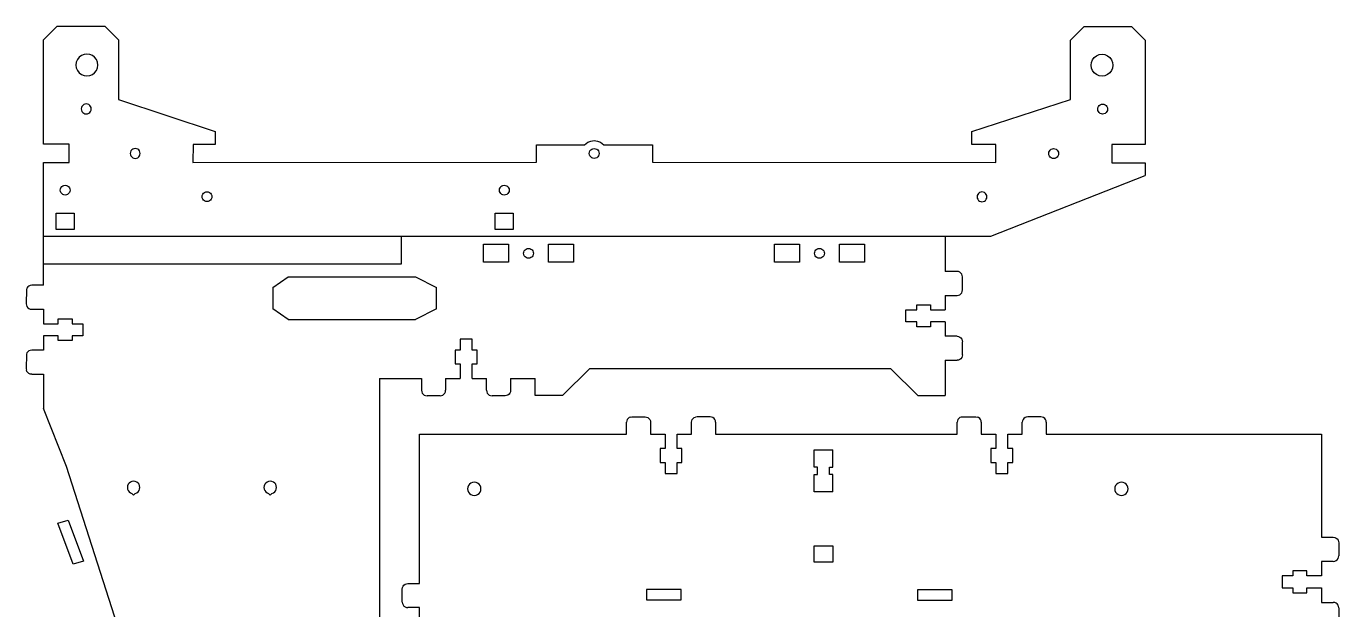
# Model space of a CAD drawing. Extents: x -232 to 655, y -130 to 416.
# Drawn here: x 175.2 to 655.5, y 202.7 to 416.4 of the extents above; entities that cross this region are included whole.
import ezdxf

# ---------------------------------------------------------------- set-up
doc = ezdxf.new("R2010")
doc.units = 0
doc.layers.add('Layer_1', color=7, linetype='CONTINUOUS')

msp = doc.modelspace()

# ---------------------------------------------------------------- linework, layer by layer
at = {"layer": 'Layer_1', "color": 5}
for points in [[(181.56095, 339.555558), (181.569699, 366.446651), (190.970267, 366.446651), (190.970267, 373.14782), (181.569699, 373.14782), (181.569699, 411.357294), (186.580865, 416.358497), (203.915095, 416.358497), (208.926289, 411.357294), (208.923467, 389.535956), (244.397869, 377.786961), (244.397812, 373.085604), (236.239445, 373.085604), (236.228721, 366.528566), (361.919125, 366.64264), (361.921947, 372.94), (379.516527, 372.940564), (380.686818, 373.866056)], [(380.686818, 373.865977), (381.825528, 374.336695), (383.047494, 374.497195), (384.26946, 374.336695), (385.40817, 373.865977), (386.56593, 372.939921), (404.347849, 372.939977), (404.347849, 366.644449), (530.047172, 366.499003), (530.047172, 373.087148), (521.18181, 373.087148), (521.18181, 377.788518), (557.339274, 389.521992), (557.339274, 411.296622), (562.350468, 416.297825), (579.684698, 416.297825), (584.695864, 411.296622), (584.695864, 373.087148), (572.473074, 373.087148), (572.473074, 366.385979), (584.695864, 366.385979), (584.695864, 361.684608)], [(511.45979, 339.512093), (511.45979, 326.58798)], [(516.32739, 326.519965), (515.809766, 326.58798), (511.45979, 326.58798)], [(516.809764, 326.320575), (516.32739, 326.519965)], [(517.223982, 326.003385), (516.809764, 326.320575)], [(517.541792, 325.589986), (517.223982, 326.003385)], [(517.741606, 325.1086), (517.541792, 325.589986)], [(517.809762, 324.591992), (517.741606, 325.1086)], [(517.741606, 319.284972), (517.809762, 319.801552), (517.809762, 324.591992)], [(175.480359, 320.509986), (175.280574, 320.0286), (175.212474, 314.721552), (175.280574, 314.204972)], [(175.798198, 320.923385), (175.480359, 320.509986)], [(176.212444, 321.240546), (175.798198, 320.923385)], [(176.69479, 321.439965), (176.212444, 321.240546)], [(177.212413, 321.507952), (176.69479, 321.439965)], [(181.562389, 321.507952), (177.212413, 321.507952)], [(511.45979, 317.805592), (515.809766, 317.805592)], [(511.45979, 317.805592), (511.45979, 312.516154)], [(515.809766, 317.805592), (516.32739, 317.873579)], [(516.32739, 317.873579), (516.809764, 318.072969)], [(516.809764, 318.072969), (517.223982, 318.390187)], [(517.223982, 318.390187), (517.541792, 318.803586)], [(517.541792, 318.803586), (517.741606, 319.284972)], [(175.280574, 314.204972), (175.480359, 313.723586)], [(175.480359, 313.723586), (175.798198, 313.310158)], [(175.798198, 313.310158), (176.212444, 312.992969)], [(176.212444, 312.992969), (176.69479, 312.793579)], [(176.69479, 312.793579), (177.212413, 312.725592), (181.562389, 312.725592)], [(181.562389, 312.725592), (181.562389, 307.436154)], [(497.109919, 308.124974), (497.109919, 312.516154)], [(497.109919, 312.516154), (501.059873, 312.516154)], [(501.059873, 312.516154), (501.059873, 314.312555)], [(501.059873, 314.312555), (506.159855, 314.312555)], [(506.159855, 314.312555), (506.159855, 312.516154)], [(506.159855, 312.516154), (511.45979, 312.516154)], [(181.562389, 307.436154), (186.862353, 307.436154)], [(186.862353, 309.232555), (191.962278, 309.232555)], [(186.862353, 307.436154), (186.862353, 309.232555)], [(191.962278, 309.232555), (191.962278, 307.436154)], [(191.962278, 307.436154), (195.912288, 307.436154)], [(195.912288, 307.436154), (195.912288, 303.044974)], [(501.059873, 308.124974), (497.109919, 308.124974)], [(501.059873, 306.328545), (501.059873, 308.124974)], [(506.159855, 308.124974), (506.159855, 306.328545)], [(511.45979, 308.124974), (506.159855, 308.124974)], [(511.45979, 308.124974), (511.45979, 302.835537)], [(186.862353, 303.044974), (181.562389, 303.044974)], [(181.562389, 303.044974), (181.562389, 297.755537)], [(186.862353, 301.248545), (186.862353, 303.044974)], [(191.962278, 303.044974), (191.962278, 301.248545)], [(195.912288, 303.044974), (191.962278, 303.044974)], [(506.159855, 306.328545), (501.059873, 306.328545)], [(515.809766, 302.835537), (511.45979, 302.835537)], [(515.809766, 302.835537), (516.32739, 302.76755)], [(516.32739, 302.76755), (516.809764, 302.56816)], [(191.962278, 301.248545), (186.862353, 301.248545)], [(333.961232, 297.795669), (332.161247, 297.795669)], [(332.161247, 297.795669), (332.161247, 292.705876)], [(338.361189, 301.737777), (333.961232, 301.737777)], [(333.961232, 301.737777), (333.961232, 297.795669)], [(338.361189, 297.795669), (338.361189, 301.737777)], [(340.161146, 297.795669), (338.361189, 297.795669)], [(340.161146, 292.705876), (340.161146, 297.795669)], [(516.809764, 302.56816), (517.223982, 302.25097)], [(517.223982, 302.25097), (517.541792, 301.837571)], [(517.541792, 301.837571), (517.741606, 301.356185)], [(517.741606, 301.356185), (517.809762, 300.839577)], [(517.809762, 296.049165), (517.809762, 300.839577)], [(175.480359, 296.757571), (175.280574, 296.276185), (175.212474, 290.969165), (175.280574, 290.452586)], [(175.798198, 297.17097), (175.480359, 296.757571)], [(176.212444, 297.48816), (175.798198, 297.17097)], [(176.69479, 297.68755), (176.212444, 297.48816)], [(177.212413, 297.755537), (176.69479, 297.68755)], [(181.562389, 297.755537), (177.212413, 297.755537)], [(511.45979, 294.053177), (515.809766, 294.053177)], [(511.45979, 294.053177), (511.45979, 281.129064)], [(516.32739, 294.121192), (515.809766, 294.053177)], [(516.809764, 294.320582), (516.32739, 294.121192)], [(517.223982, 294.6378), (516.809764, 294.320582)], [(517.541792, 295.051171), (517.223982, 294.6378)], [(517.741606, 295.532586), (517.541792, 295.051171)], [(517.809762, 296.049165), (517.741606, 295.532586)], [(175.480359, 289.971171), (175.280574, 290.452586)], [(175.798198, 289.557772), (175.480359, 289.971171)], [(176.212444, 289.240582), (175.798198, 289.557772)], [(176.69479, 289.041192), (176.212444, 289.240582)], [(177.212413, 288.973177), (176.69479, 289.041192)], [(177.212413, 288.973177), (181.562389, 288.973177)], [(181.562389, 288.973177), (181.562389, 276.049064)], [(332.161247, 292.705876), (333.961232, 292.705876)], [(333.961232, 292.705876), (333.961232, 287.416467)], [(338.361189, 287.416467), (338.361189, 292.705876)], [(338.361189, 292.705876), (340.161146, 292.705876)], [(371.40419, 281.129064), (381.404114, 291.109063)], [(381.404114, 291.109063), (491.459943, 291.109063)], [(491.459943, 291.109063), (501.459895, 281.129064), (511.45979, 281.129064)], [(304.461446, 287.416467), (319.861297, 287.416467), (319.861297, 283.075156), (319.929482, 282.558548)], [(304.461446, 287.416467), (304.461446, 171.14935)], [(328.66124, 287.416467), (333.961232, 287.416467)], [(328.66124, 287.416467), (328.66124, 283.075156)], [(338.361189, 287.416467), (343.661125, 287.416467)], [(343.661125, 283.075156), (343.661125, 287.416467)], [(352.461068, 287.416467), (361.404239, 287.416467)], [(352.461068, 287.416467), (352.461068, 283.075156)], [(361.404239, 281.129064), (361.404239, 287.416467)], [(319.929482, 282.558548), (320.129267, 282.077161)], [(320.129267, 282.077161), (320.447134, 281.663762)], [(320.447134, 281.663762), (320.861295, 281.346573)], [(320.861295, 281.346573), (321.343669, 281.147183)], [(321.343669, 281.147183), (321.861321, 281.079167)], [(326.661272, 281.079167), (321.861321, 281.079167)], [(326.661272, 281.079167), (327.178924, 281.147183)], [(327.178924, 281.147183), (327.661242, 281.346573)], [(327.661242, 281.346573), (328.075459, 281.663762)], [(328.075459, 281.663762), (328.393298, 282.077161)], [(328.393298, 282.077161), (328.593111, 282.558548)], [(328.593111, 282.558548), (328.66124, 283.075156)], [(343.661125, 283.075156), (343.729282, 282.558548)], [(343.729282, 282.558548), (343.929067, 282.077161)], [(343.929067, 282.077161), (344.246906, 281.663762)], [(344.246906, 281.663762), (344.661123, 281.346573)], [(344.661123, 281.346573), (345.143469, 281.147183)], [(345.143469, 281.147183), (345.661121, 281.079167)], [(350.978724, 281.147183), (350.4611, 281.079167), (345.661121, 281.079167)], [(351.46107, 281.346573), (350.978724, 281.147183)], [(351.875288, 281.663762), (351.46107, 281.346573)], [(352.193126, 282.077161), (351.875288, 281.663762)], [(352.392883, 282.558548), (352.193126, 282.077161)], [(352.461068, 283.075156), (352.392883, 282.558548)], [(371.40419, 281.129064), (361.404239, 281.129064)]]:
    msp.add_lwpolyline(points, dxfattribs=at)
at = {"layer": 'Layer_1', "color": 7}
for points in [[(195.396132, 398.690122), (196.363026, 398.290411), (197.400616, 398.154097), (198.438206, 398.290411), (199.405099, 398.690122), (200.235368, 399.32594), (200.872457, 400.154573), (201.272958, 401.119519), (201.409554, 402.155049), (201.272958, 403.190579), (200.872457, 404.155525), (200.235368, 404.984186), (199.405099, 405.619976), (198.438206, 406.019687), (197.400616, 406.156), (196.363026, 406.019687), (195.396132, 405.619976), (194.565863, 404.984186), (193.928746, 404.155525), (193.528244, 403.190579), (193.391649, 402.155049), (193.528244, 401.119519), (193.928746, 400.154573), (194.565863, 399.32594), (195.396132, 398.690122)], [(570.869487, 398.629472), (569.902594, 398.229761), (568.865004, 398.093448), (567.827414, 398.229761), (566.860521, 398.629472), (566.030251, 399.265291), (565.393163, 400.093924), (564.992661, 401.05887), (564.856066, 402.094399), (564.992661, 403.129929), (565.393163, 404.094875), (566.030251, 404.923536), (566.860521, 405.559326), (567.827414, 405.959038), (568.865004, 406.095348), (569.902594, 405.959038), (570.869487, 405.559326), (571.699757, 404.923536), (572.336874, 404.094875), (572.737375, 403.129929), (572.873971, 402.094399), (572.737375, 401.05887), (572.336874, 400.093924), (571.699757, 399.265291), (570.869487, 398.629472)], [(195.423564, 385.62329), (195.603791, 385.189091), (195.890473, 384.816219), (196.264107, 384.530074), (196.699209, 384.350213), (197.166117, 384.288858), (197.633026, 384.350213), (198.068128, 384.530074), (198.441762, 384.816219), (198.728443, 385.189091), (198.90867, 385.62329), (198.970138, 386.089292), (198.90867, 386.5553), (198.728443, 386.989527), (198.441762, 387.362399), (198.068128, 387.648516), (197.633026, 387.828376), (197.166117, 387.88976), (196.699209, 387.828376), (196.264107, 387.648516), (195.890473, 387.362399), (195.603791, 386.989527), (195.423564, 386.5553), (195.362096, 386.089292), (195.423564, 385.62329)], [(570.842055, 385.56264), (570.661828, 385.128441), (570.375147, 384.755569), (570.001513, 384.469424), (569.566411, 384.289564), (569.099502, 384.228209), (568.632594, 384.289564), (568.197492, 384.469424), (567.823858, 384.755569), (567.537177, 385.128441), (567.35695, 385.56264), (567.295482, 386.028645), (567.35695, 386.494651), (567.537177, 386.928878), (567.823858, 387.301747), (568.197492, 387.587867), (568.632594, 387.767727), (569.099502, 387.82911), (569.566411, 387.767727), (570.001513, 387.587867), (570.375147, 387.301747), (570.661828, 386.928878), (570.842055, 386.494651), (570.903523, 386.028645), (570.842055, 385.56264)], [(215.994403, 371.356448), (215.559301, 371.536308), (215.092393, 371.597635), (214.625484, 371.536308), (214.190382, 371.356448), (213.816748, 371.070303), (213.530067, 370.697431), (213.34984, 370.263204), (213.288372, 369.797224), (213.34984, 369.331222), (213.530067, 368.896994), (213.816748, 368.524122), (214.190382, 368.238006), (214.625484, 368.058117), (215.092393, 367.996762), (215.559301, 368.058117), (215.994403, 368.238006), (216.368037, 368.524122), (216.654719, 368.896994), (216.834946, 369.331222), (216.896414, 369.797224), (216.834946, 370.263204), (216.654719, 370.697431), (216.368037, 371.070303), (215.994403, 371.356448)], [(382.145484, 371.344482), (382.580586, 371.524342), (383.047494, 371.585669), (383.514402, 371.524342), (383.949504, 371.344482), (384.323138, 371.058337), (384.60982, 370.685465), (384.790047, 370.251235), (384.851515, 369.785261), (384.790047, 369.319255), (384.60982, 368.885028), (384.323138, 368.512156), (383.949504, 368.226039), (383.514402, 368.046151), (383.047494, 367.984796), (382.580586, 368.046151), (382.145484, 368.226039), (381.77185, 368.512156), (381.485168, 368.885028), (381.304941, 369.319255), (381.243473, 369.785261), (381.304941, 370.251235), (381.485168, 370.685465), (381.77185, 371.058337), (382.145484, 371.344482)], [(550.271216, 371.295799), (550.706318, 371.475659), (551.173227, 371.536986), (551.640135, 371.475659), (552.075237, 371.295799), (552.448871, 371.009654), (552.735552, 370.636782), (552.91578, 370.202554), (552.977248, 369.736577), (552.91578, 369.270572), (552.735552, 368.836345), (552.448871, 368.463473), (552.075237, 368.177356), (551.640135, 367.997468), (551.173227, 367.936112), (550.706318, 367.997468), (550.271216, 368.177356), (549.897582, 368.463473), (549.610901, 368.836345), (549.430674, 369.270572), (549.369206, 369.736577), (549.430674, 370.202554), (549.610901, 370.636782), (549.897582, 371.009654), (550.271216, 371.295799)], [(187.655409, 356.353063), (187.716736, 356.818928)], [(187.716736, 355.887199), (187.655409, 356.353063)], [(187.716736, 356.818928), (187.89654, 357.25307)], [(187.89654, 355.453057), (187.716736, 355.887199)], [(187.89654, 357.25307), (188.1826, 357.625857)], [(188.1826, 355.080269), (187.89654, 355.453057)], [(188.1826, 357.625857), (188.555387, 357.911915)], [(188.555387, 357.911915), (188.98953, 358.091722)], [(188.98953, 358.091722), (189.455394, 358.153077)], [(189.455394, 358.153077), (189.921258, 358.091722)], [(189.921258, 358.091722), (190.355401, 357.911915)], [(190.355401, 357.911915), (190.728188, 357.625857)], [(190.728188, 357.625857), (191.014248, 357.25307)], [(191.014248, 355.453057), (190.728188, 355.080269)], [(191.014248, 357.25307), (191.194052, 356.818928)], [(191.194052, 355.887199), (191.014248, 355.453057)], [(191.194052, 356.818928), (191.255407, 356.353063)], [(191.255407, 356.353063), (191.194052, 355.887199)], [(240.058702, 355.222114), (240.432336, 355.508231)], [(240.432336, 355.508231), (240.867438, 355.688091)], [(240.867438, 355.688091), (241.334346, 355.749418)], [(241.334346, 355.749418), (241.801283, 355.688091)], [(241.801283, 355.688091), (242.236357, 355.508231)], [(242.236357, 355.508231), (242.609991, 355.222114)], [(348.332439, 356.353063), (348.393766, 356.818928)], [(348.393766, 355.887199), (348.332439, 356.353063)], [(348.393766, 356.818928), (348.573598, 357.25307)], [(348.573598, 355.453057), (348.393766, 355.887199)], [(348.573598, 357.25307), (348.859658, 357.625857)], [(348.859658, 355.080269), (348.573598, 355.453057)], [(348.859658, 357.625857), (349.232446, 357.911915)], [(349.232446, 357.911915), (349.66656, 358.091722)], [(349.66656, 358.091722), (350.132424, 358.153077)], [(350.132424, 358.153077), (350.598317, 358.091722)], [(350.598317, 358.091722), (351.032431, 357.911915)], [(351.032431, 357.911915), (351.405218, 357.625857)], [(351.405218, 357.625857), (351.691279, 357.25307)], [(351.691279, 355.453057), (351.405218, 355.080269)], [(351.691279, 357.25307), (351.871111, 356.818928)], [(351.871111, 355.887199), (351.691279, 355.453057)], [(351.871111, 356.818928), (351.932438, 356.353063)], [(351.932438, 356.353063), (351.871111, 355.887199)], [(524.029263, 355.447582), (523.655629, 355.161465)], [(524.464336, 355.627439), (524.029263, 355.447582)], [(524.931273, 355.688769), (524.464336, 355.627439)], [(525.398182, 355.627439), (524.931273, 355.688769)], [(525.833284, 355.447582), (525.398182, 355.627439)], [(526.206918, 355.161465), (525.833284, 355.447582)], [(188.555387, 354.794209), (188.1826, 355.080269)], [(188.98953, 354.614405), (188.555387, 354.794209)], [(189.455394, 354.553078), (188.98953, 354.614405)], [(189.921258, 354.614405), (189.455394, 354.553078)], [(190.355401, 354.794209), (189.921258, 354.614405)], [(190.728188, 355.080269), (190.355401, 354.794209)], [(239.530326, 353.94901), (239.591794, 354.414987)], [(239.591794, 353.483004), (239.530326, 353.94901)], [(239.591794, 354.414987), (239.772021, 354.849242)], [(239.772021, 353.048777), (239.591794, 353.483004)], [(239.772021, 354.849242), (240.058702, 355.222114)], [(240.058702, 352.675905), (239.772021, 353.048777)], [(240.432336, 352.389788), (240.058702, 352.675905)], [(240.867438, 352.209928), (240.432336, 352.389788)], [(241.334346, 352.148545), (240.867438, 352.209928)], [(241.801283, 352.209928), (241.334346, 352.148545)], [(242.236357, 352.389788), (241.801283, 352.209928)], [(242.609991, 352.675905), (242.236357, 352.389788)], [(242.609991, 355.222114), (242.896672, 354.849242)], [(242.896672, 353.048777), (242.609991, 352.675905)], [(242.896672, 354.849242), (243.076899, 354.414987)], [(243.076899, 353.483004), (242.896672, 353.048777)], [(243.076899, 354.414987), (243.138367, 353.94901)], [(243.138367, 353.94901), (243.076899, 353.483004)], [(349.232446, 354.794209), (348.859658, 355.080269)], [(349.66656, 354.614405), (349.232446, 354.794209)], [(350.132424, 354.553078), (349.66656, 354.614405)], [(350.598317, 354.614405), (350.132424, 354.553078)], [(351.032431, 354.794209), (350.598317, 354.614405)], [(351.405218, 355.080269), (351.032431, 354.794209)], [(523.18872, 354.354337), (523.127252, 353.88836)], [(523.127252, 353.88836), (523.18872, 353.422355)], [(523.368947, 354.788593), (523.18872, 354.354337)], [(523.18872, 353.422355), (523.368947, 352.988125)], [(523.655629, 355.161465), (523.368947, 354.788593)], [(523.368947, 352.988125), (523.655629, 352.615253)], [(523.655629, 352.615253), (524.029263, 352.329139)], [(524.029263, 352.329139), (524.464336, 352.149279)], [(524.464336, 352.149279), (524.931273, 352.087895)], [(524.931273, 352.087895), (525.398182, 352.149279)], [(525.398182, 352.149279), (525.833284, 352.329139)], [(525.833284, 352.329139), (526.206918, 352.615253)], [(526.493599, 354.788593), (526.206918, 355.161465)], [(526.206918, 352.615253), (526.493599, 352.988125)], [(526.673826, 354.354337), (526.493599, 354.788593)], [(526.493599, 352.988125), (526.673826, 353.422355)], [(526.735294, 353.88836), (526.673826, 354.354337)], [(526.673826, 353.422355), (526.735294, 353.88836)], [(186.158003, 347.958665), (192.744815, 347.958665)], [(186.158003, 342.004284), (186.158003, 347.958665)], [(192.744815, 347.958665), (192.744815, 342.004284)], [(346.837931, 347.958665), (353.424744, 347.958665)], [(346.837931, 342.004284), (346.837931, 347.958665)], [(353.424744, 347.958665), (353.424744, 342.004284)], [(192.744815, 342.004284), (186.158003, 342.004284)], [(353.424744, 342.004284), (346.837931, 342.004284)], [(342.511126, 329.931298), (342.511126, 336.51811)], [(342.511126, 336.51811), (351.711062, 336.51811)], [(351.711062, 336.51811), (351.711062, 329.931298)], [(366.310954, 329.931298), (366.310954, 336.51811), (375.510919, 336.51811)], [(375.510919, 336.51811), (375.510919, 329.931298)], [(448.960296, 329.931298), (448.960296, 336.51811)], [(448.960296, 336.51811), (458.160233, 336.51811)], [(458.160233, 336.51811), (458.160233, 329.931298)], [(472.760096, 336.51811), (481.960033, 336.51811)], [(481.960033, 329.931298), (472.760096, 329.931298), (472.760096, 336.51811)], [(481.960033, 336.51811), (481.960033, 329.931298)], [(357.209316, 333.224662), (357.270699, 333.690074)], [(357.270699, 332.759305), (357.209316, 333.224662)], [(357.270699, 333.690074), (357.450672, 334.123765)], [(358.544678, 331.48781), (358.110169, 331.667472), (357.736987, 331.95325), (357.450672, 332.325643), (357.270699, 332.759305)], [(357.450672, 334.123765), (357.736987, 334.496157)], [(357.736987, 334.496157), (358.110169, 334.781907)], [(358.110169, 334.781907), (358.544678, 334.96157), (359.011022, 335.022784)], [(359.011022, 331.426567), (358.544678, 331.48781)], [(359.011022, 335.022784), (359.477338, 334.96157)], [(359.477338, 331.48781), (359.011022, 331.426567)], [(359.477338, 334.96157), (359.911848, 334.781907), (360.285002, 334.496157)], [(359.911848, 331.667472), (359.477338, 331.48781)], [(360.285002, 331.95325), (359.911848, 331.667472)], [(360.285002, 334.496157), (360.571316, 334.123765), (360.751346, 333.690074)], [(360.571316, 332.325643), (360.285002, 331.95325)], [(360.751346, 332.759305), (360.571316, 332.325643)], [(360.751346, 333.690074), (360.812729, 333.224662)], [(360.812729, 333.224662), (360.751346, 332.759305)], [(463.658458, 333.224662), (463.719841, 333.690074), (463.899843, 334.123765)], [(463.719841, 332.759305), (463.658458, 333.224662)], [(463.899843, 332.325643), (463.719841, 332.759305)], [(463.899843, 334.123765), (464.186157, 334.496157)], [(464.186157, 331.95325), (463.899843, 332.325643)], [(464.186157, 334.496157), (464.559311, 334.781907)], [(464.559311, 331.667472), (464.186157, 331.95325)], [(464.559311, 334.781907), (464.993821, 334.96157)], [(464.993821, 331.48781), (464.559311, 331.667472)], [(464.993821, 334.96157), (465.460165, 335.022784)], [(465.460165, 331.426567), (464.993821, 331.48781)], [(465.460165, 335.022784), (465.92648, 334.96157)], [(465.92648, 331.48781), (465.460165, 331.426567)], [(465.92648, 334.96157), (466.361018, 334.781907)], [(466.361018, 331.667472), (465.92648, 331.48781)], [(466.361018, 334.781907), (466.734172, 334.496157)], [(466.734172, 331.95325), (466.361018, 331.667472)], [(466.734172, 334.496157), (467.020487, 334.123765)], [(467.020487, 332.325643), (466.734172, 331.95325)], [(467.020487, 334.123765), (467.200488, 333.690074)], [(467.200488, 332.759305), (467.020487, 332.325643)], [(467.200488, 333.690074), (467.261871, 333.224662)], [(467.261871, 333.224662), (467.200488, 332.759305)], [(351.711062, 329.931298), (342.511126, 329.931298)], [(375.510919, 329.931298), (366.310954, 329.931298)], [(458.160233, 329.931298), (448.960296, 329.931298)], [(265.442926, 320.724334), (271.025902, 324.650214)], [(271.025902, 324.650214), (317.626407, 324.650214)], [(317.626407, 324.650214), (325.395759, 320.724334)], [(265.442926, 320.724334), (265.442926, 312.872545)], [(325.395759, 312.872545), (325.395759, 320.724334)], [(271.025902, 308.946664), (265.442926, 312.872545)], [(325.395759, 312.872545), (317.626407, 308.946664)], [(271.025902, 308.946664), (317.626407, 308.946664)], [(463.518899, 245.911558), (463.518899, 247.836556), (463.518899, 249.761557), (463.516077, 252.252064), (464.744731, 252.253193), (464.744731, 254.969581), (463.513876, 254.970993), (463.517827, 257.461733), (463.517827, 259.386732), (463.517827, 261.31173)], [(463.518899, 261.311549), (470.418894, 261.311549)], [(470.402017, 245.906825), (470.402017, 247.831823), (470.402017, 249.756824), (470.404839, 252.247331), (469.176185, 252.24846), (469.176185, 254.964849), (470.40704, 254.96626), (470.403089, 257.457001), (470.403089, 259.381999), (470.403089, 261.306997)], [(214.500492, 249.793329), (213.907663, 249.715355)], [(215.093356, 249.715499), (214.500492, 249.793329)], [(264.502706, 249.795756), (263.909878, 249.717783)], [(265.095571, 249.717926), (264.502706, 249.795756)], [(212.288106, 248.098599), (212.210132, 247.50692)], [(212.210132, 247.50692), (212.288285, 246.915205)], [(212.51689, 248.650017), (212.288106, 248.098599)], [(212.288285, 246.915205), (212.517213, 246.363859)], [(212.880862, 249.123532), (212.51689, 248.650017)], [(212.517213, 246.363859), (212.881293, 245.890451)], [(213.355204, 249.486894), (212.880862, 249.123532)], [(212.881293, 245.890451), (213.355779, 245.527197)], [(213.907663, 249.715355), (213.355204, 249.486894)], [(213.355779, 245.527197), (213.908238, 245.298915)], [(215.094039, 245.299059), (214.501138, 244.716035), (213.908238, 245.298915)], [(215.645887, 249.487217), (215.093356, 249.715499)], [(215.094039, 245.299059), (215.646462, 245.52752)], [(216.120337, 249.123999), (215.645887, 249.487217)], [(215.646462, 245.52752), (216.12084, 245.890918)], [(216.484453, 248.650555), (216.120337, 249.123999)], [(216.12084, 245.890918), (216.484812, 246.364469)], [(216.713381, 248.09921), (216.484453, 248.650555)], [(216.484812, 246.364469), (216.713525, 246.915815)], [(216.791498, 247.507566), (216.713381, 248.09921)], [(216.713525, 246.915815), (216.791498, 247.507566)], [(262.29032, 248.101026), (262.212346, 247.509347)], [(262.212346, 247.509347), (262.290499, 246.917632)], [(262.519104, 248.652444), (262.29032, 248.101026)], [(262.290499, 246.917632), (262.519428, 246.366286)], [(262.883077, 249.12596), (262.519104, 248.652444)], [(262.519428, 246.366286), (262.883508, 245.892878)], [(263.357418, 249.489321), (262.883077, 249.12596)], [(262.883508, 245.892878), (263.357993, 245.529624)], [(263.909878, 249.717783), (263.357418, 249.489321)], [(263.357993, 245.529624), (263.910452, 245.301342)], [(265.096253, 245.301486), (264.503353, 244.718462), (263.910452, 245.301342)], [(265.648102, 249.489644), (265.095571, 249.717926)], [(265.096253, 245.301486), (265.648676, 245.529947)], [(266.122551, 249.126426), (265.648102, 249.489644)], [(265.648676, 245.529947), (266.123054, 245.893345)], [(266.486667, 248.652982), (266.122551, 249.126426)], [(266.123054, 245.893345), (266.487026, 246.366896)], [(266.715595, 248.101637), (266.486667, 248.652982)], [(266.487026, 246.366896), (266.715739, 246.918242)], [(266.793713, 247.509993), (266.715595, 248.101637)], [(266.715739, 246.918242), (266.793713, 247.509993)], [(336.802448, 247.645644), (336.718966, 247.011547)], [(336.718966, 247.011547), (336.802448, 246.377422), (337.047191, 245.786533), (337.436545, 245.279126), (337.943952, 244.889772)], [(337.047191, 248.236532), (336.802448, 247.645644)], [(337.436545, 248.74394), (337.047191, 248.236532)], [(337.943952, 249.133294), (337.436545, 248.74394)], [(338.534841, 249.378065), (337.943952, 249.133294)], [(339.168966, 249.461546), (338.534841, 249.378065)], [(339.803063, 249.378065), (339.168966, 249.461546)], [(340.393951, 249.133294), (339.803063, 249.378065)], [(340.901359, 248.74394), (340.393951, 249.133294)], [(340.393951, 244.889772), (340.901359, 245.279126)], [(341.290712, 248.236532), (340.901359, 248.74394)], [(340.901359, 245.279126), (341.290712, 245.786533)], [(341.535484, 247.645644), (341.290712, 248.236532)], [(341.290712, 245.786533), (341.535484, 246.377422)], [(341.618965, 247.011547), (341.535484, 247.645644)], [(341.535484, 246.377422), (341.618965, 247.011547)], [(470.418894, 245.911558), (466.968896, 245.911558), (463.518899, 245.911558)], [(575.968848, 249.461546), (575.334751, 249.378065), (574.743862, 249.133294), (574.236455, 248.74394), (573.847101, 248.236532), (573.60233, 247.645644), (573.518848, 247.011547)], [(573.518848, 247.011547), (573.60233, 246.377422)], [(573.60233, 246.377422), (573.847101, 245.786533)], [(573.847101, 245.786533), (574.236455, 245.279126)], [(574.236455, 245.279126), (574.743862, 244.889772)], [(576.602973, 249.378065), (575.968848, 249.461546)], [(577.193862, 249.133294), (576.602973, 249.378065)], [(577.701269, 248.74394), (577.193862, 249.133294)], [(577.193862, 244.889772), (577.701269, 245.279126)], [(578.090623, 248.236532), (577.701269, 248.74394)], [(577.701269, 245.279126), (578.090623, 245.786533)], [(578.335366, 247.645644), (578.090623, 248.236532)], [(578.090623, 245.786533), (578.335366, 246.377422)], [(578.418875, 247.011547), (578.335366, 247.645644)], [(578.335366, 246.377422), (578.418875, 247.011547)], [(337.943952, 244.889772), (338.534841, 244.645029)], [(338.534841, 244.645029), (339.168966, 244.561548)], [(339.168966, 244.561548), (339.803063, 244.645029)], [(339.803063, 244.645029), (340.393951, 244.889772)], [(574.743862, 244.889772), (575.334751, 244.645029)], [(575.334751, 244.645029), (575.968848, 244.561548)], [(575.968848, 244.561548), (576.602973, 244.645029)], [(576.602973, 244.645029), (577.193862, 244.889772)], [(186.800208, 234.46568), (190.598608, 235.514361)], [(190.598608, 235.514361), (196.163043, 220.503892)], [(192.364642, 219.455211), (186.800208, 234.46568)], [(463.508332, 226.152683), (470.382685, 226.152683)], [(463.508332, 220.198302), (463.508332, 226.152683)], [(470.382685, 226.152683), (470.382685, 220.198302)], [(196.163043, 220.503892), (192.364642, 219.455211)], [(470.382685, 220.198302), (463.508332, 220.198302)], [(402.231013, 210.133798), (402.231013, 206.356908)], [(414.894353, 210.133798), (402.231013, 210.133798)], [(414.894353, 206.356908), (414.894353, 210.133798)], [(501.324682, 209.984801), (501.324682, 206.207909)], [(513.988022, 209.984801), (501.324682, 209.984801)], [(513.988022, 206.207909), (513.988022, 209.984801)], [(402.231013, 206.356908), (414.894353, 206.356908)], [(501.324682, 206.207909), (513.988022, 206.207909)]]:
    msp.add_lwpolyline(points, dxfattribs=at)
at = {"layer": 'Layer_1', "color": 3}
msp.add_lwpolyline([(181.555644, 329.39595), (312.510226, 329.389685), (312.513613, 339.543405), (528.138305, 339.530847), (584.695752, 361.684481)], dxfattribs=at)
at = {"layer": 'Layer_1', "color": 2}
for points in [[(181.562389, 321.507952), (181.562389, 339.551782), (312.702222, 339.551782)], [(181.421402, 276.480385), (189.850988, 255.255168), (202.271799, 216.468561), (214.692611, 177.681951)]]:
    msp.add_lwpolyline(points, dxfattribs=at)
at = {"layer": 'Layer_1', "color": 4}
for points in [[(394.937093, 271.879163), (394.868936, 271.361539)], [(394.868936, 267.011535), (394.868936, 271.361539)], [(395.136878, 272.361537), (394.937093, 271.879163)], [(395.454717, 272.775755), (395.136878, 272.361537)], [(395.868934, 273.093593), (395.454717, 272.775755)], [(396.351308, 273.293378), (395.868934, 273.093593)], [(396.351308, 273.293378), (396.868932, 273.361535), (401.66894, 273.361535), (402.186563, 273.293378)], [(402.186563, 273.293378), (402.668938, 273.093593)], [(402.668938, 273.093593), (403.083155, 272.775755)], [(403.083155, 272.775755), (403.400994, 272.361537)], [(403.400994, 272.361537), (403.600779, 271.879163)], [(403.600779, 271.879163), (403.668936, 271.361539), (403.668936, 267.011535)], [(418.668934, 271.361539), (418.737062, 271.879163)], [(418.668934, 267.011535), (418.668934, 271.361539)], [(418.737062, 271.879163), (418.936876, 272.361537)], [(418.936876, 272.361537), (419.254714, 272.775755)], [(419.254714, 272.775755), (419.668932, 273.093593)], [(419.661989, 273.093675), (420.144363, 273.29346)], [(425.986561, 273.293378), (425.468909, 273.361535), (420.662015, 273.361617), (420.144363, 273.29346)], [(426.468935, 273.093593), (425.986561, 273.293378)], [(426.883124, 272.775755), (426.468935, 273.093593)], [(427.200963, 272.361537), (426.883124, 272.775755)], [(427.400776, 271.879163), (427.200963, 272.361537)], [(427.468933, 271.361539), (427.400776, 271.879163)], [(427.468933, 271.361539), (427.468933, 267.011535)], [(515.959259, 271.879163), (515.891131, 271.361539)], [(515.891131, 267.011535), (515.891131, 271.361539)], [(516.159073, 272.361537), (515.959259, 271.879163)], [(516.476911, 272.775755), (516.159073, 272.361537)], [(516.891129, 273.093593), (516.476911, 272.775755)], [(517.373475, 273.293378), (516.891129, 273.093593)], [(517.369016, 273.306067), (517.886668, 273.374224), (522.691106, 273.361524), (523.208758, 273.293367)], [(523.691104, 273.093593), (523.208758, 273.293378)], [(524.105322, 272.775755), (523.691104, 273.093593)], [(524.42316, 272.361537), (524.105322, 272.775755)], [(524.622974, 271.879163), (524.42316, 272.361537)], [(524.691102, 271.361539), (524.622974, 271.879163)], [(524.691102, 271.361539), (524.691102, 267.011535)], [(539.759257, 271.879163), (539.6911, 271.361539)], [(539.6911, 267.011535), (539.6911, 271.361539)], [(539.95907, 272.361537), (539.759257, 271.879163)], [(540.276909, 272.775755), (539.95907, 272.361537)], [(540.691098, 273.093593), (540.276909, 272.775755)], [(541.173472, 273.293378), (540.691098, 273.093593)], [(547.008756, 273.293378), (546.491104, 273.361535), (541.691096, 273.361535), (541.173472, 273.293378)], [(547.491102, 273.093593), (547.008756, 273.293378)], [(547.905319, 272.775755), (547.491102, 273.093593)], [(548.223158, 272.361537), (547.905319, 272.775755)], [(548.422943, 271.879163), (548.223158, 272.361537)], [(548.4911, 271.361539), (548.422943, 271.879163)], [(548.4911, 271.361539), (548.4911, 267.011535)], [(319.168949, 212.311563), (319.168949, 267.011535)], [(319.168949, 267.011535), (394.868936, 267.011535)], [(403.668936, 267.011535), (408.968928, 267.011535)], [(408.968928, 267.011535), (408.968928, 261.711543)], [(413.368942, 261.711543), (413.368942, 267.011535)], [(413.368942, 267.011535), (418.668934, 267.011535)], [(427.468933, 267.011535), (515.891131, 267.011535)], [(524.691102, 267.011535), (529.991094, 267.011535)], [(529.991094, 267.011535), (529.991094, 261.711543)], [(534.391108, 267.011535), (539.6911, 267.011535)], [(534.391108, 261.711543), (534.391108, 267.011535)], [(548.4911, 267.011535), (595.968864, 267.011535), (649.176304, 267.011535), (649.176304, 229.244896)], [(408.968928, 261.711543), (407.168914, 261.711543), (407.168914, 256.611533)], [(415.168927, 261.711543), (413.368942, 261.711543)], [(415.168927, 256.611533), (415.168927, 261.711543)], [(529.991094, 261.711543), (528.191109, 261.711543), (528.191109, 256.611533)], [(536.191121, 261.711543), (534.391108, 261.711543)], [(536.191121, 256.611533), (536.191121, 261.711543)], [(407.168914, 256.611533), (408.968928, 256.611533)], [(408.968928, 256.611533), (408.968928, 252.661551)], [(413.368942, 256.611533), (415.168927, 256.611533)], [(413.368942, 252.661551), (413.368942, 256.611533)], [(528.191109, 256.611533), (529.991094, 256.611533)], [(529.991094, 256.611533), (529.991094, 252.661551)], [(534.391108, 256.611533), (536.191121, 256.611533)], [(534.391108, 252.661551), (534.391108, 256.611533)], [(408.968928, 252.661551), (413.368942, 252.661551)], [(529.991094, 252.661551), (534.391108, 252.661551)], [(649.147998, 229.244896), (653.498002, 229.244896)], [(653.498002, 229.244896), (654.015625, 229.176739)], [(654.015625, 229.176739), (654.498, 228.976926)], [(654.498, 228.976926), (654.912217, 228.659087)], [(654.912217, 228.659087), (655.230056, 228.244898)], [(655.230056, 228.244898), (655.429841, 227.762524)], [(655.429841, 227.762524), (655.497998, 227.244872), (655.497998, 222.444893)], [(654.498, 220.712838), (654.912217, 221.030677)], [(654.912217, 221.030677), (655.230056, 221.444895)], [(655.230056, 221.444895), (655.429841, 221.927241)], [(655.429841, 221.927241), (655.497998, 222.444893)], [(643.848005, 216.94489), (638.747996, 216.94489)], [(638.747996, 216.94489), (638.747996, 215.144904)], [(643.848005, 215.144904), (643.848005, 216.94489)], [(653.498002, 220.444897), (649.147998, 220.444897)], [(649.147998, 220.444897), (649.147998, 215.144904)], [(653.498002, 220.444897), (654.015625, 220.513025)], [(654.015625, 220.513025), (654.498, 220.712838)], [(313.086919, 211.311565), (313.404758, 211.725782)], [(313.404758, 211.725782), (313.818947, 212.043593)], [(313.818947, 212.043593), (314.301322, 212.243406)], [(314.301322, 212.243406), (314.818945, 212.311563), (319.168949, 212.311563)], [(638.747996, 215.144904), (634.797985, 215.144904)], [(634.797985, 215.144904), (634.797985, 210.744891)], [(649.147998, 215.144904), (643.848005, 215.144904)], [(312.818949, 210.311567), (312.887106, 210.82919)], [(312.818949, 205.511559), (312.818949, 210.311567)], [(312.887106, 210.82919), (313.086919, 211.311565)], [(634.797985, 210.744891), (638.747996, 210.744891)], [(638.747996, 210.744891), (638.747996, 208.944906)], [(638.747996, 208.944906), (643.848005, 208.944906)], [(643.848005, 210.744891), (649.147998, 210.744891)], [(643.848005, 208.944906), (643.848005, 210.744891)], [(649.147998, 210.744891), (649.147998, 205.444898)], [(312.818949, 205.511559), (312.887106, 204.993936)], [(312.887106, 204.993936), (313.086919, 204.511561)], [(313.086919, 204.511561), (313.404758, 204.097344)], [(313.404758, 204.097344), (313.818947, 203.779505)], [(313.818947, 203.779505), (314.301322, 203.57972)], [(314.301322, 203.57972), (314.818945, 203.511563)], [(319.168949, 203.511563), (314.818945, 203.511563)], [(319.168949, 198.211571), (319.168949, 203.511563)], [(649.147998, 205.444898), (653.498002, 205.444898)], [(654.015625, 205.376742), (653.498002, 205.444898)], [(654.498, 205.176957), (654.015625, 205.376742)], [(654.912217, 204.859118), (654.498, 205.176957)], [(655.230056, 204.4449), (654.912217, 204.859118)], [(655.429841, 203.962526), (655.230056, 204.4449)], [(655.497998, 203.444902), (655.429841, 203.962526)], [(655.497998, 203.444902), (655.497998, 198.644895)]]:
    msp.add_lwpolyline(points, dxfattribs=at)

doc.saveas('drawing.dxf')
